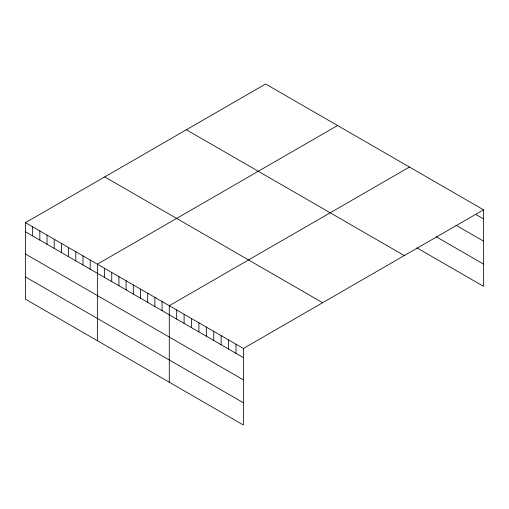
<?xml version="1.0" encoding="UTF-8"?>
<svg xmlns="http://www.w3.org/2000/svg" width="509" height="509" viewBox="0 0 509 509"><rect width="100%" height="100%" fill="white"/><g stroke="black" fill="none" stroke-linecap="round" stroke-linejoin="round"><path stroke-width="0.76" d="M25.45 222.662L243.372 348.48L243.372 425.002L25.45 299.184L25.45 222.662L265.628 83.998L483.55 209.816L483.55 286.338L416.865 247.838M337.543 125.519L97.365 264.184L97.365 340.706M409.459 167.035L169.281 305.699L169.281 382.227M243.372 348.48L483.55 209.816M476.138 214.652L483.55 218.927M455.93 225.226L483.55 241.171M436.398 236.87L483.55 264.095M186.37 129.757L404.292 255.575M104.708 176.903L322.63 302.721M25.45 231.78L243.372 357.592M25.45 254.023L243.372 379.841M25.45 276.941L243.372 402.759M235.966 344.199L235.966 353.316M228.554 339.923L228.554 349.04M221.141 335.647L221.141 344.758M213.735 331.365L213.735 340.483M206.323 327.09L206.323 336.207M198.917 322.814L198.917 331.925M191.505 318.532L191.505 327.65M184.099 314.257L184.099 323.374M176.687 309.981L176.687 319.092M162.085 301.551L162.085 310.662M154.895 297.396L154.895 306.513M147.705 293.248L147.705 302.359M140.516 289.093L140.516 298.21M133.32 284.945L133.32 294.056M126.13 280.79L126.13 289.907M118.941 276.635L118.941 285.753M111.745 272.487L111.745 281.598M104.555 268.332L104.555 277.45M90.176 260.029L90.176 269.146M82.98 255.881L82.98 264.992M75.79 251.726L75.79 260.843M68.6 247.571L68.6 256.689M61.404 243.423L61.404 252.54M54.215 239.268L54.215 248.386M47.025 235.12L47.025 244.231M39.836 230.965L39.836 240.083M32.64 226.817L32.64 235.928"/></g></svg>
